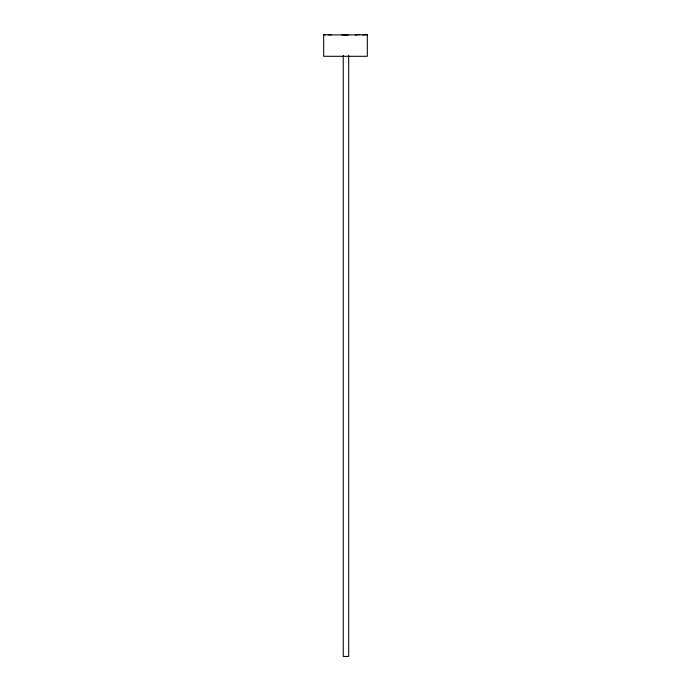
<?xml version="1.0" encoding="UTF-8"?>
<svg xmlns="http://www.w3.org/2000/svg" width="691" height="691" viewBox="0 0 691 691"><rect width="100%" height="100%" fill="white"/><g stroke="black" fill="none" stroke-linecap="round" stroke-linejoin="round"><path stroke-width="1.04" d="M343.246 55.349L343.246 656.45L348.687 656.45L348.687 55.349M362.81 34.904L367.318 34.714M367.318 34.628L361.298 34.904A13.069 13.069 0 0 0 356.789 34.904L331.205 34.904A14.52 14.52 0 0 0 326.688 34.904L323.682 34.619L323.682 56.299L367.318 56.299L367.318 34.55M355.278 34.904L359.795 34.671M328.19 34.904L331.205 34.904M343.246 34.852L348.687 34.852M323.682 34.61L325.185 34.904M341.734 34.904A10.546 10.546 0 0 1 346.251 34.904"/></g></svg>
